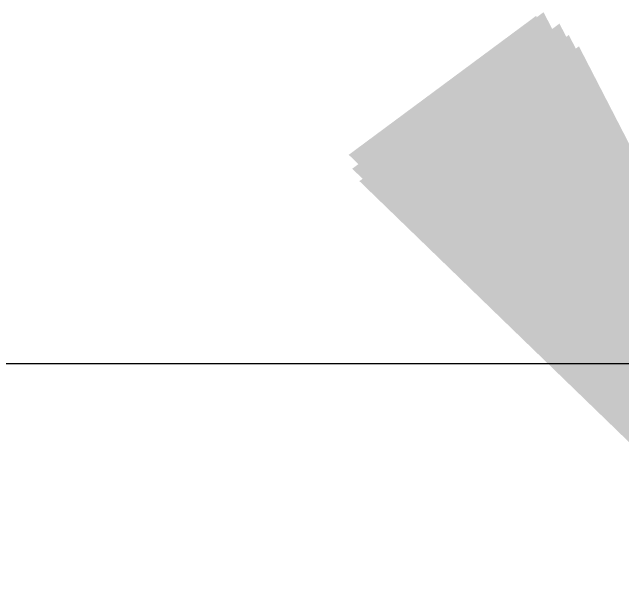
# Model space of a CAD drawing. Header units: metres. Extents: x 98347 to 98865, y -7394 to -7177.
# Drawn here: x 98570.36 to 98578.11, y -7296.47 to -7289.02 of the extents above; entities that cross this region are included whole.
import ezdxf

# ---------------------------------------------------------------- set-up
doc = ezdxf.new("R2010")
doc.units = ezdxf.units.M
doc.header["$LTSCALE"] = 0.5
doc.header["$MEASUREMENT"] = 0
doc.layers.get('0').update_dxf_attribs({"color": 30, "lineweight": 40})
doc.layers.add('COLUMN', color=5, linetype='Continuous')
doc.layers.add('DIM', color=5, linetype='Continuous', lineweight=25)
doc.styles.add('style1', font='pala.ttf')
doc.dimstyles.new('Copy(5) of Standard1', dxfattribs={"dimtxt": 9, "dimasz": 12, "dimexe": 0, "dimexo": 0, "dimgap": 0.8, "dimtad": 2, "dimtoh": 1, "dimdec": 1, "dimlfac": 1.025000000000001, "dimzin": 0, "dimdsep": 46, "dimlunit": 4, "dimtxsty": 'style1', "dimcen": 0, "dimclrd": 4, "dimclre": 4, "dimclrt": 3, "dimazin": 0, "dimtfac": 1, "dimtdec": 1, "dimtofl": 0, "dimtmove": 1, "dimatfit": 2, "dimfxl": 0, "dimfrac": 2, "dimtolj": 1, "dimtzin": 0, "dimlwd": -1, "dimlwe": -1, "dimarcsym": 0})

# ---------------------------------------------------------------- blocks, each defined once
blk = doc.blocks.new('svgbsfvsdfv')
at = {"layer": 'COLUMN', "color": 7}
for p, q in [((95041.09008150738, -2008.139357083542), (95040.80552938233, -2008.554164494093)), ((95041.71059529351, -2008.480402862725), (95041.09008150738, -2008.139357083542)), ((95041.71059529351, -2008.480402862725), (95041.42604316844, -2008.895210273286)), ((95041.71059529351, -2008.480402862725), (95041.74248510337, -2008.534950337609)), ((95040.80552938233, -2008.554164494093), (95040.83741919216, -2008.608711968977)), ((95041.42604316844, -2008.895210273286), (95040.80552938233, -2008.554164494093)), ((95041.74248510337, -2008.534950337609), (95041.4579329783, -2008.94975774817)), ((95041.4579329783, -2008.94975774817), (95040.83741919216, -2008.608711968977)), ((95041.22999025336, -2008.824476237949), (95041.17586460256, -2009.17394888726)), ((95041.31981206412, -2008.873843955673), (95041.27265564539, -2009.178318421041)), ((95041.42604316844, -2008.895210273286), (95041.4579329783, -2008.94975774817))]:
    blk.add_line(p, q, dxfattribs=at)
for centre in [(95041.16190951453, -2008.293747605709), (95041.08186772995, -2008.415764114616), (95041.31755064435, -2008.372914866194), (95041.2375088598, -2008.494931375101), (95041.44719501492, -2008.441357331822), (95041.58072209582, -2008.510915269447), (95040.98681575924, -2008.527067030004), (95041.36715323037, -2008.563373840718), (95041.14245688907, -2008.606234290489), (95041.50068031126, -2008.632931778354), (95041.27210125963, -2008.674676756109), (95041.40562834051, -2008.744234693731)]:
    blk.add_circle(centre, 0.0359153506904757, dxfattribs=at)
for points in [[(95041.04924948113, -2008.148071460876), (95040.97896640007, -2008.053344156396)], [(95040.95503429962, -2008.194477843474), (95040.88475121856, -2008.099750539005)], [(95040.95503429962, -2008.194477843474), (95040.88475121856, -2008.099750539005)], [(95041.25077396516, -2008.292421325478), (95041.18049088409, -2008.197694021005)], [(95040.99899595694, -2008.370994717743), (95040.92871287584, -2008.27626741327)], [(95040.99899595694, -2008.370994717743), (95040.92871287584, -2008.27626741327)], [(95041.20126296367, -2008.436561938743), (95041.1309798826, -2008.34183463427)], [(95041.36911474707, -2008.43699070639), (95041.29883166596, -2008.342263401917)], [(95041.09042369516, -2008.528587281749), (95041.02014061413, -2008.43385997728)], [(95041.28537524838, -2008.564644171993), (95041.2150921673, -2008.469916867523)], [(95041.49792588981, -2008.581154251876), (95041.42764280873, -2008.486426947403)], [(95041.40014622828, -2008.670308993922), (95041.32986314723, -2008.575581689449)]]:
    blk.add_leader(points, dimstyle='Copy(5) of Standard1', override={"dimasz": 9, "dimexe": 8, "dimexo": 8, "dimgap": 3, "dimtad": 0, "dimlfac": 1, "dimzin": 3, "dimcen": -2.125, "dimtfac": 9, "dimtofl": 1, "dimtmove": 2}, dxfattribs=at)

msp = doc.modelspace()

# ---------------------------------------------------------------- linework, layer by layer
at = {"layer": 'DIM'}
msp.add_lwpolyline([(98526.76278222408, -7378.344199322526), (98526.76278222408, -7293.473372204428), (98646.7943805768, -7293.473372204428), (98646.7943805768, -7378.344199322526)], close=True, dxfattribs=at)

# ---------------------------------------------------------------- block references
msp.add_blockref('svgbsfvsdfv', (3540.22795682383, -5288.978312021401))

doc.saveas('drawing.dxf')
